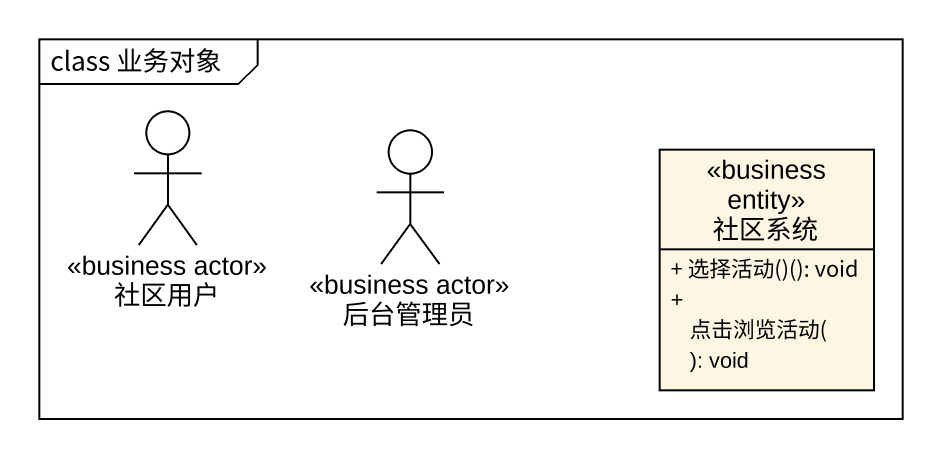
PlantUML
@startuml
mainframe class 业务对象
allowmixing
hide circle
hide empty members
skinparam classAttributeIconSize 0
actor 社区用户 <<business actor>>
actor 后台管理员 <<business actor>>
class 社区系统 <<business entity>> {
  + 选择活动()(): void
  + 点击浏览活动(): void
}
@enduml
